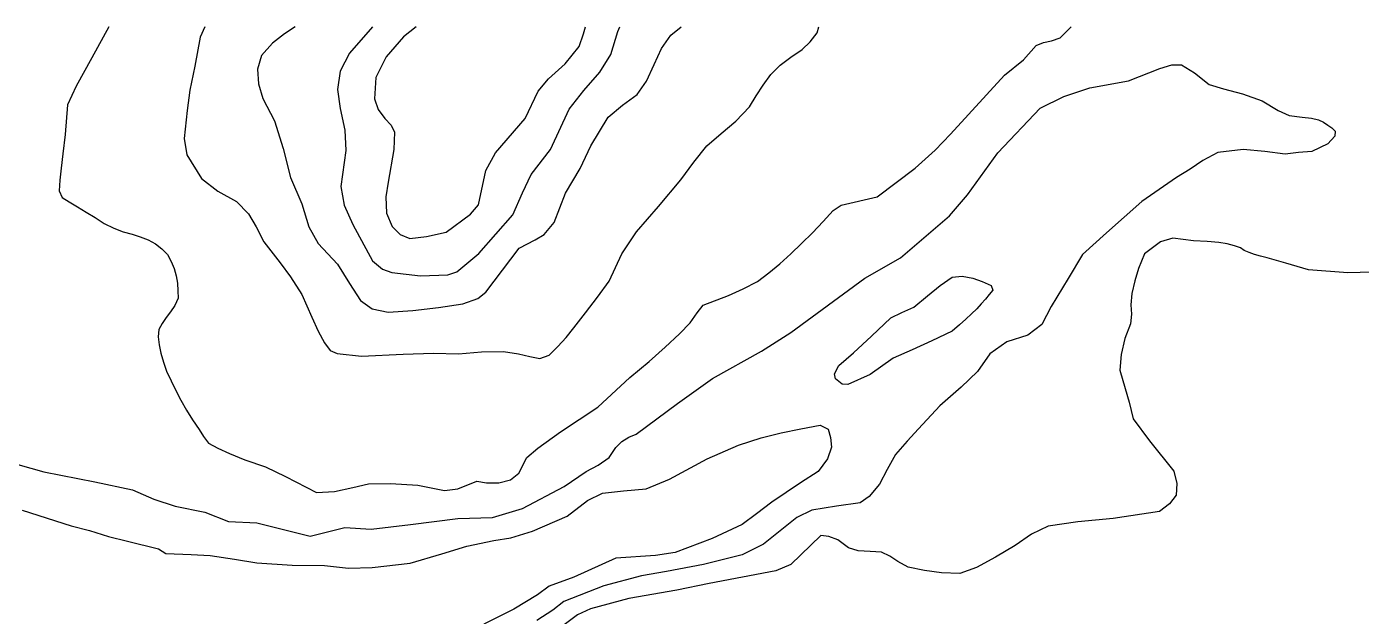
# Model space of a CAD drawing. Extents: x -717077 to -715000, y -984628 to -984000.
# Drawn here: x -716021.1 to -715613.9, y -984179.9 to -984000 of the extents above; entities that cross this region are included whole.
import ezdxf

# ---------------------------------------------------------------- set-up
doc = ezdxf.new("R2010")
doc.units = 0
doc.layers.add('contour_lines', color=1, linetype='CONTINUOUS')

msp = doc.modelspace()

# ---------------------------------------------------------------- linework, layer by layer
at = {"layer": 'contour_lines', "color": 1}
for p, q in [((-715996.019, -984000, 276), (-716001.24, -984009.545, 276)), ((-715966.758, -984000, 277), (-715968.154, -984003.23, 277)), ((-715939.2, -984000, 278), (-715942.452, -984002.186, 278)), ((-715915.581, -984000, 279), (-715922.583, -984008.106, 279)), ((-715902.278, -984000, 280), (-715906.117, -984003.057, 280)), ((-715851.219, -984002.188, 280), (-715850.581, -984000, 280)), ((-715840.727, -984001.481, 279), (-715840.173, -984000, 279)), ((-715824.552, -984002.605, 278), (-715821.379, -984000, 278)), ((-715779.953, -984001.881, 277), (-715779.418, -984000, 277)), ((-715705.803, -984003.412, 276), (-715702.37, -984000, 276)), ((-715968.154, -984003.23, 277), (-715969.815, -984012.031, 277)), ((-715942.452, -984002.186, 278), (-715946.115, -984005.073, 278)), ((-715906.117, -984003.057, 280), (-715911.443, -984009.188, 280)), ((-715852.561, -984006.007, 280), (-715851.219, -984002.188, 280)), ((-715842.849, -984008.47, 279), (-715840.727, -984001.481, 279)), ((-715827.379, -984006.655, 278), (-715824.552, -984002.605, 278)), ((-715784.532, -984006.964, 277), (-715782.008, -984004.571, 277)), ((-715782.008, -984004.571, 277), (-715779.953, -984001.881, 277)), ((-715710.843, -984004.86, 276), (-715708.381, -984004.362, 276)), ((-715708.381, -984004.362, 276), (-715705.803, -984003.412, 276)), ((-715949.423, -984008.787, 278), (-715950.712, -984012.965, 278)), ((-715946.115, -984005.073, 278), (-715949.423, -984008.787, 278)), ((-715922.583, -984008.106, 279), (-715925.474, -984013.582, 279)), ((-715856.768, -984011.31, 280), (-715852.561, -984006.007, 280)), ((-715846.228, -984013.884, 279), (-715842.849, -984008.47, 279)), ((-715829.7, -984011.497, 278), (-715827.379, -984006.655, 278)), ((-715787.926, -984009.307, 277), (-715784.532, -984006.964, 277)), ((-715717.009, -984010.077, 276), (-715713.135, -984005.724, 276)), ((-715713.135, -984005.724, 276), (-715710.843, -984004.86, 276)), ((-716001.24, -984009.545, 276), (-716006.058, -984018.117, 276)), ((-715969.815, -984012.031, 277), (-715971.341, -984019.361, 277)), ((-715911.443, -984009.188, 280), (-715914.618, -984015.519, 280)), ((-715861.867, -984015.947, 280), (-715856.768, -984011.31, 280)), ((-715831.952, -984016.637, 278), (-715829.7, -984011.497, 278)), ((-715794.077, -984014.554, 277), (-715791.241, -984011.724, 277)), ((-715791.241, -984011.724, 277), (-715787.926, -984009.307, 277)), ((-715722.762, -984014.789, 276), (-715717.009, -984010.077, 276)), ((-715684.917, -984016.467, 275), (-715675.319, -984012.79, 275)), ((-715675.319, -984012.79, 275), (-715671.707, -984011.662, 275)), ((-715671.707, -984011.662, 275), (-715668.723, -984011.621, 275)), ((-715668.723, -984011.621, 275), (-715664.769, -984014.044, 275)), ((-715950.712, -984012.965, 278), (-715950.362, -984017.408, 278)), ((-715925.474, -984013.582, 279), (-715926.249, -984019.18, 279)), ((-715914.618, -984015.519, 280), (-715915.013, -984022, 280)), ((-715865.061, -984019.656, 280), (-715861.867, -984015.947, 280)), ((-715851.124, -984019.48, 279), (-715846.228, -984013.884, 279)), ((-715834.887, -984020.664, 278), (-715831.952, -984016.637, 278)), ((-715796.351, -984017.793, 277), (-715794.077, -984014.554, 277)), ((-715739.19, -984032.778, 276), (-715722.762, -984014.789, 276)), ((-715696.75, -984018.628, 275), (-715684.917, -984016.467, 275)), ((-715664.769, -984014.044, 275), (-715660.34, -984017.589, 275)), ((-716006.058, -984018.117, 276), (-716008.636, -984023.874, 276)), ((-715971.341, -984019.361, 277), (-715972.174, -984025.543, 277)), ((-715950.362, -984017.408, 278), (-715949.076, -984021.861, 278)), ((-715926.249, -984019.18, 279), (-715925.492, -984024.948, 279)), ((-715869.036, -984028.004, 280), (-715865.061, -984019.656, 280)), ((-715855.612, -984025.208, 279), (-715851.124, -984019.48, 279)), ((-715839.319, -984023.921, 278), (-715834.887, -984020.664, 278)), ((-715798.534, -984021.093, 277), (-715796.351, -984017.793, 277)), ((-715704.698, -984021.299, 275), (-715696.75, -984018.628, 275)), ((-715660.34, -984017.589, 275), (-715655.952, -984018.987, 275)), ((-715655.952, -984018.987, 275), (-715650.189, -984020.434, 275)), ((-715650.189, -984020.434, 275), (-715644.175, -984022.596, 275)), ((-716008.636, -984023.874, 276), (-716009.387, -984032.88, 276)), ((-715949.076, -984021.861, 278), (-715945.489, -984028.683, 278)), ((-715925.492, -984024.948, 279), (-715924.033, -984031.58, 279)), ((-715915.013, -984022, 280), (-715913.83, -984025.276, 280)), ((-715843.646, -984027.64, 278), (-715839.319, -984023.921, 278)), ((-715804.685, -984028.838, 277), (-715800.566, -984024.493, 277)), ((-715800.566, -984024.493, 277), (-715798.534, -984021.093, 277)), ((-715724.796, -984038.442, 275), (-715711.884, -984024.848, 275)), ((-715711.884, -984024.848, 275), (-715704.698, -984021.299, 275)), ((-715644.175, -984022.596, 275), (-715639.224, -984025.519, 275)), ((-715972.174, -984025.543, 277), (-715973.074, -984034.111, 277)), ((-715945.489, -984028.683, 278), (-715942.876, -984037.184, 278)), ((-715913.83, -984025.276, 280), (-715911.843, -984028.054, 280)), ((-715911.843, -984028.054, 280), (-715909.876, -984030.083, 280)), ((-715878.096, -984038.462, 280), (-715869.036, -984028.004, 280)), ((-715861.325, -984037.438, 279), (-715855.612, -984025.208, 279)), ((-715849.017, -984036.331, 278), (-715843.646, -984027.64, 278)), ((-715809.207, -984032.543, 277), (-715804.685, -984028.838, 277)), ((-715639.224, -984025.519, 275), (-715635.875, -984027.065, 275)), ((-715635.875, -984027.065, 275), (-715631.948, -984027.616, 275)), ((-715631.948, -984027.616, 275), (-715629.043, -984027.897, 275)), ((-715629.043, -984027.897, 275), (-715626.966, -984028.408, 275)), ((-715626.966, -984028.408, 275), (-715625.413, -984029.149, 275)), ((-715625.413, -984029.149, 275), (-715624.083, -984029.995, 275)), ((-716009.387, -984032.88, 276), (-716010.05, -984038.778, 276)), ((-715924.033, -984031.58, 279), (-715923.73, -984037.78, 279)), ((-715909.876, -984030.083, 280), (-715908.854, -984032.179, 280)), ((-715908.854, -984032.179, 280), (-715909.107, -984037.458, 280)), ((-715813.622, -984036.384, 277), (-715809.207, -984032.543, 277)), ((-715743.899, -984037.701, 276), (-715739.19, -984032.778, 276)), ((-715624.083, -984029.995, 275), (-715622.881, -984030.902, 275)), ((-715622.881, -984030.902, 275), (-715621.843, -984031.886, 275)), ((-715621.843, -984031.886, 275), (-715621.974, -984033.404, 275)), ((-715973.074, -984034.111, 277), (-715972.29, -984039.053, 277)), ((-715942.876, -984037.184, 278), (-715940.616, -984045.959, 278)), ((-715852.204, -984043.235, 278), (-715849.017, -984036.331, 278)), ((-715817.577, -984041.365, 277), (-715813.622, -984036.384, 277)), ((-715624.146, -984035.691, 275), (-715629, -984038.034, 275)), ((-715621.974, -984033.404, 275), (-715624.146, -984035.691, 275)), ((-716010.05, -984038.778, 276), (-716010.575, -984043.209, 276)), ((-715972.29, -984039.053, 277), (-715967.777, -984046.326, 277)), ((-715923.73, -984037.78, 279), (-715925.246, -984048.76, 279)), ((-715909.107, -984037.458, 280), (-715910.832, -984047.391, 280)), ((-715880.98, -984043.892, 280), (-715878.096, -984038.462, 280)), ((-715867.167, -984045.076, 279), (-715861.325, -984037.438, 279)), ((-715821.514, -984046.67, 277), (-715817.577, -984041.365, 277)), ((-715750.053, -984043.175, 276), (-715743.899, -984037.701, 276)), ((-715734.029, -984051.282, 275), (-715724.796, -984038.442, 275)), ((-715662.282, -984040.835, 275), (-715666.133, -984043.462, 275)), ((-715657.709, -984038.336, 275), (-715662.282, -984040.835, 275)), ((-715649.902, -984037.424, 275), (-715657.709, -984038.336, 275)), ((-715643.374, -984038.126, 275), (-715649.902, -984037.424, 275)), ((-715637.153, -984038.885, 275), (-715643.374, -984038.126, 275)), ((-715633.023, -984038.402, 275), (-715637.153, -984038.885, 275)), ((-715629, -984038.034, 275), (-715633.023, -984038.402, 275)), ((-716010.575, -984043.209, 276), (-716010.964, -984046.83, 276)), ((-715883.236, -984054.306, 280), (-715880.98, -984043.892, 280)), ((-715869.858, -984050.698, 279), (-715867.167, -984045.076, 279)), ((-715856.711, -984050.743, 278), (-715852.204, -984043.235, 278)), ((-715761.66, -984051.885, 276), (-715750.053, -984043.175, 276)), ((-715666.133, -984043.462, 275), (-715670.237, -984045.99, 275)), ((-716010.964, -984046.83, 276), (-716011.23, -984050.062, 276)), ((-715967.777, -984046.326, 277), (-715962.802, -984050.217, 277)), ((-715940.616, -984045.959, 278), (-715937.154, -984053.997, 278)), ((-715925.246, -984048.76, 279), (-715924.278, -984054.413, 279)), ((-715910.832, -984047.391, 280), (-715911.513, -984051.89, 280)), ((-715828.379, -984054.854, 277), (-715821.514, -984046.67, 277)), ((-715670.237, -984045.99, 275), (-715680.852, -984053.38, 275)), ((-716011.23, -984050.062, 276), (-716010.286, -984052.09, 276)), ((-716010.286, -984052.09, 276), (-716008.107, -984053.46, 276)), ((-716008.107, -984053.46, 276), (-716005.573, -984054.947, 276)), ((-715962.802, -984050.217, 277), (-715957.13, -984053.343, 277)), ((-715957.13, -984053.343, 277), (-715953.459, -984057.139, 277)), ((-715911.513, -984051.89, 280), (-715911.297, -984056.873, 280)), ((-715872.78, -984057.405, 279), (-715869.858, -984050.698, 279)), ((-715860.203, -984059.744, 278), (-715856.711, -984050.743, 278)), ((-715772.595, -984054.474, 276), (-715761.66, -984051.885, 276)), ((-715739.5, -984057.687, 275), (-715734.029, -984051.282, 275)), ((-715680.852, -984053.38, 275), (-715691.628, -984062.873, 275)), ((-716005.573, -984054.947, 276), (-716002.954, -984056.537, 276)), ((-716002.954, -984056.537, 276), (-716000.254, -984058.235, 276)), ((-715953.459, -984057.139, 277), (-715951.078, -984061.052, 277)), ((-715937.154, -984053.997, 278), (-715935.053, -984061.048, 278)), ((-715924.278, -984054.413, 279), (-715921.563, -984060.306, 279)), ((-715911.297, -984056.873, 280), (-715909.556, -984060.996, 280)), ((-715893.098, -984062.646, 280), (-715885.66, -984057.184, 280)), ((-715885.66, -984057.184, 280), (-715883.236, -984054.306, 280)), ((-715883.109, -984069.198, 279), (-715872.78, -984057.405, 279)), ((-715835.028, -984062.566, 277), (-715828.379, -984054.854, 277)), ((-715778.094, -984059.471, 276), (-715775.016, -984056.105, 276)), ((-715775.016, -984056.105, 276), (-715772.595, -984054.474, 276)), ((-715754.534, -984070.512, 275), (-715739.5, -984057.687, 275)), ((-716000.254, -984058.235, 276), (-715997.476, -984060.044, 276)), ((-715997.476, -984060.044, 276), (-715994.544, -984061.437, 276)), ((-715994.544, -984061.437, 276), (-715991.672, -984062.582, 276)), ((-715951.078, -984061.052, 277), (-715948.794, -984065.59, 277)), ((-715935.053, -984061.048, 278), (-715932.153, -984066.142, 278)), ((-715921.563, -984060.306, 279), (-715915.63, -984071.389, 279)), ((-715909.556, -984060.996, 280), (-715907.133, -984063.365, 280)), ((-715863.209, -984063.436, 278), (-715860.203, -984059.744, 278)), ((-715781.351, -984062.89, 276), (-715778.094, -984059.471, 276)), ((-715991.672, -984062.582, 276), (-715988.905, -984063.318, 276)), ((-715988.905, -984063.318, 276), (-715986.464, -984064.093, 276)), ((-715986.464, -984064.093, 276), (-715984.09, -984065.025, 276)), ((-715984.09, -984065.025, 276), (-715981.835, -984066.198, 276)), ((-715948.794, -984065.59, 277), (-715943.802, -984072.082, 277)), ((-715907.133, -984063.365, 280), (-715904.174, -984064.581, 280)), ((-715904.174, -984064.581, 280), (-715899.156, -984063.975, 280)), ((-715899.156, -984063.975, 280), (-715893.098, -984062.646, 280)), ((-715870.812, -984067.616, 278), (-715865.984, -984065.005, 278)), ((-715865.984, -984065.005, 278), (-715863.209, -984063.436, 278)), ((-715839.504, -984069.328, 277), (-715835.028, -984062.566, 277)), ((-715784.652, -984066.184, 276), (-715781.351, -984062.89, 276)), ((-715691.628, -984062.873, 275), (-715698.972, -984069.521, 275)), ((-715675.138, -984065.662, 276), (-715680.004, -984069.245, 276)), ((-715671.347, -984064.485, 276), (-715675.138, -984065.662, 276)), ((-715665.086, -984065.368, 276), (-715671.347, -984064.485, 276)), ((-715660.917, -984065.522, 276), (-715665.086, -984065.368, 276)), ((-715657.346, -984065.804, 276), (-715660.917, -984065.522, 276)), ((-715654.829, -984066.295, 276), (-715657.346, -984065.804, 276)), ((-715981.835, -984066.198, 276), (-715979.842, -984067.739, 276)), ((-715979.842, -984067.739, 276), (-715978.118, -984069.531, 276)), ((-715978.118, -984069.531, 276), (-715976.995, -984071.631, 276)), ((-715932.153, -984066.142, 278), (-715926.239, -984072.469, 278)), ((-715889.912, -984074.808, 279), (-715883.109, -984069.198, 279)), ((-715881.042, -984081.033, 278), (-715870.812, -984067.616, 278)), ((-715843.407, -984077.657, 277), (-715839.504, -984069.328, 277)), ((-715791.328, -984072.342, 276), (-715787.982, -984069.333, 276)), ((-715787.982, -984069.333, 276), (-715784.652, -984066.184, 276)), ((-715698.972, -984069.521, 275), (-715703.339, -984076.861, 275)), ((-715680.004, -984069.245, 276), (-715681.868, -984073.73, 276)), ((-715652.593, -984066.84, 276), (-715654.829, -984066.295, 276)), ((-715650.783, -984067.468, 276), (-715652.593, -984066.84, 276)), ((-715649.65, -984068.228, 276), (-715650.783, -984067.468, 276)), ((-715648.112, -984068.861, 276), (-715649.65, -984068.228, 276)), ((-715646.436, -984069.459, 276), (-715648.112, -984068.861, 276)), ((-715644.62, -984070.021, 276), (-715646.436, -984069.459, 276)), ((-715976.995, -984071.631, 276), (-715976.123, -984073.801, 276)), ((-715976.123, -984073.801, 276), (-715975.547, -984076.029, 276)), ((-715943.802, -984072.082, 277), (-715940.582, -984076.27, 277)), ((-715926.239, -984072.469, 278), (-715922.654, -984078.317, 278)), ((-715915.63, -984071.389, 279), (-715912.506, -984073.927, 279)), ((-715912.506, -984073.927, 279), (-715909.652, -984074.944, 279)), ((-715794.696, -984075.132, 276), (-715791.328, -984072.342, 276)), ((-715765.346, -984076.751, 275), (-715754.534, -984070.512, 275)), ((-715681.868, -984073.73, 276), (-715682.949, -984077.544, 276)), ((-715642.661, -984070.549, 276), (-715644.62, -984070.021, 276)), ((-715636.954, -984072.133, 276), (-715642.661, -984070.549, 276)), ((-715630.039, -984074.196, 276), (-715636.954, -984072.133, 276)), ((-715975.547, -984076.029, 276), (-715975.125, -984078.28, 276)), ((-715940.582, -984076.27, 277), (-715937.124, -984081.681, 277)), ((-715909.652, -984074.944, 279), (-715900.947, -984076.009, 279)), ((-715900.947, -984076.009, 279), (-715892.617, -984075.729, 279)), ((-715892.617, -984075.729, 279), (-715889.912, -984074.808, 279)), ((-715846.911, -984082.552, 277), (-715843.407, -984077.657, 277)), ((-715802.461, -984079.952, 276), (-715798.081, -984077.785, 276)), ((-715798.081, -984077.785, 276), (-715794.696, -984075.132, 276)), ((-715787.949, -984093.34, 275), (-715765.346, -984076.751, 275)), ((-715742.367, -984079.005, 274), (-715738.752, -984076.399, 274)), ((-715738.752, -984076.399, 274), (-715735.641, -984076.141, 274)), ((-715735.641, -984076.141, 274), (-715732.452, -984076.75, 274)), ((-715732.452, -984076.75, 274), (-715729.535, -984077.755, 274)), ((-715729.535, -984077.755, 274), (-715726.818, -984078.917, 274)), ((-715703.339, -984076.861, 275), (-715708.501, -984085.368, 275)), ((-715682.949, -984077.544, 276), (-715683.912, -984081.377, 276)), ((-715617.975, -984075.083, 276), (-715630.039, -984074.196, 276)), ((-715610.517, -984074.892, 276), (-715617.975, -984075.083, 276)), ((-715975.125, -984078.28, 276), (-715974.964, -984080.559, 276)), ((-715974.964, -984080.559, 276), (-715974.925, -984082.847, 276)), ((-715937.124, -984081.681, 277), (-715934.109, -984088.636, 277)), ((-715922.654, -984078.317, 278), (-715919.212, -984083.503, 278)), ((-715883.487, -984082.897, 278), (-715881.042, -984081.033, 278)), ((-715814.67, -984084.981, 276), (-715806.987, -984081.999, 276)), ((-715806.987, -984081.999, 276), (-715802.461, -984079.952, 276)), ((-715746.233, -984082.145, 274), (-715742.367, -984079.005, 274)), ((-715727.434, -984081.747, 274), (-715728.594, -984083.141, 274)), ((-715726.355, -984080.374, 274), (-715727.434, -984081.747, 274)), ((-715726.818, -984078.917, 274), (-715726.355, -984080.374, 274)), ((-715683.912, -984081.377, 276), (-715684.25, -984084.812, 276)), ((-715975.898, -984085.012, 276), (-715977.267, -984087.039, 276)), ((-715974.925, -984082.847, 276), (-715975.898, -984085.012, 276)), ((-715919.212, -984083.503, 278), (-715915.681, -984086.06, 278)), ((-715915.681, -984086.06, 278), (-715910.775, -984087.053, 278)), ((-715903.331, -984086.594, 278), (-715895.459, -984085.622, 278)), ((-715895.459, -984085.622, 278), (-715888, -984084.54, 278)), ((-715888, -984084.54, 278), (-715883.487, -984082.897, 278)), ((-715850.575, -984087.245, 277), (-715846.911, -984082.552, 277)), ((-715816.58, -984087.296, 276), (-715814.67, -984084.981, 276)), ((-715754.039, -984087.158, 274), (-715750.421, -984085.616, 274)), ((-715750.421, -984085.616, 274), (-715746.233, -984082.145, 274)), ((-715731.249, -984086.048, 274), (-715732.797, -984087.596, 274)), ((-715729.857, -984084.569, 274), (-715731.249, -984086.048, 274)), ((-715728.594, -984083.141, 274), (-715729.857, -984084.569, 274)), ((-715708.501, -984085.368, 275), (-715711.353, -984090.826, 275)), ((-715684.25, -984084.812, 276), (-715684.04, -984087.683, 276)), ((-715978.58, -984088.768, 276), (-715979.73, -984090.571, 276)), ((-715977.267, -984087.039, 276), (-715978.58, -984088.768, 276)), ((-715934.109, -984088.636, 277), (-715932.169, -984092.863, 277)), ((-715910.775, -984087.053, 278), (-715903.331, -984086.594, 278)), ((-715854.123, -984091.833, 277), (-715850.575, -984087.245, 277)), ((-715818.62, -984090.338, 276), (-715816.58, -984087.296, 276)), ((-715763.3, -984094.384, 274), (-715757.491, -984088.815, 274)), ((-715757.491, -984088.815, 274), (-715754.039, -984087.158, 274)), ((-715734.535, -984089.234, 274), (-715736.495, -984090.987, 274)), ((-715732.797, -984087.596, 274), (-715734.535, -984089.234, 274)), ((-715684.04, -984087.683, 276), (-715684.308, -984090.665, 276)), ((-715980.779, -984092.421, 276), (-715981.034, -984094.632, 276)), ((-715979.73, -984090.571, 276), (-715980.779, -984092.421, 276)), ((-715932.169, -984092.863, 277), (-715930.208, -984096.431, 277)), ((-715856.541, -984094.771, 277), (-715854.123, -984091.833, 277)), ((-715826.308, -984097.791, 276), (-715821.874, -984093.736, 276)), ((-715821.874, -984093.736, 276), (-715818.62, -984090.338, 276)), ((-715796.862, -984099.024, 275), (-715787.949, -984093.34, 275)), ((-715738.717, -984092.883, 274), (-715744.969, -984095.841, 274)), ((-715736.495, -984090.987, 274), (-715738.717, -984092.883, 274)), ((-715715.683, -984094.076, 275), (-715722.034, -984096.101, 275)), ((-715711.353, -984090.826, 275), (-715715.683, -984094.076, 275)), ((-715684.308, -984090.665, 276), (-715686.036, -984095.166, 276)), ((-715981.034, -984094.632, 276), (-715980.713, -984097.099, 276)), ((-715980.713, -984097.099, 276), (-715980.215, -984099.644, 276)), ((-715930.208, -984096.431, 277), (-715928.472, -984098.789, 277)), ((-715861.655, -984100.167, 277), (-715859.037, -984097.583, 277)), ((-715859.037, -984097.583, 277), (-715856.541, -984094.771, 277)), ((-715831.202, -984102.104, 276), (-715826.308, -984097.791, 276)), ((-715768.834, -984099.492, 274), (-715763.3, -984094.384, 274)), ((-715744.969, -984095.841, 274), (-715750.95, -984098.558, 274)), ((-715722.034, -984096.101, 275), (-715727.249, -984099.826, 275)), ((-715686.036, -984095.166, 276), (-715687.134, -984100.026, 276)), ((-715980.215, -984099.644, 276), (-715979.413, -984102.324, 276)), ((-715979.413, -984102.324, 276), (-715978.411, -984105.096, 276)), ((-715928.472, -984098.789, 277), (-715926.334, -984099.694, 277)), ((-715926.334, -984099.694, 277), (-715918.915, -984100.544, 277)), ((-715918.915, -984100.544, 277), (-715906.25, -984099.955, 277)), ((-715906.25, -984099.955, 277), (-715896.944, -984099.583, 277)), ((-715896.944, -984099.583, 277), (-715889.316, -984099.803, 277)), ((-715889.316, -984099.803, 277), (-715882.314, -984099.223, 277)), ((-715882.314, -984099.223, 277), (-715875.656, -984099.075, 277)), ((-715875.656, -984099.075, 277), (-715871.078, -984099.763, 277)), ((-715871.078, -984099.763, 277), (-715867.638, -984100.643, 277)), ((-715867.638, -984100.643, 277), (-715864.517, -984101.207, 277)), ((-715864.517, -984101.207, 277), (-715861.655, -984100.167, 277)), ((-715837.104, -984106.982, 276), (-715831.202, -984102.104, 276)), ((-715811.844, -984107.368, 275), (-715796.862, -984099.024, 275)), ((-715773.283, -984103.35, 274), (-715768.834, -984099.492, 274)), ((-715756.763, -984101.13, 274), (-715763.77, -984106.126, 274)), ((-715750.95, -984098.558, 274), (-715756.763, -984101.13, 274)), ((-715727.249, -984099.826, 275), (-715731.014, -984105.201, 275)), ((-715687.134, -984100.026, 276), (-715687.612, -984104.791, 276)), ((-715978.411, -984105.096, 276), (-715977.078, -984108.011, 276)), ((-715774.655, -984105.903, 274), (-715773.283, -984103.35, 274)), ((-715774.297, -984107.381, 274), (-715774.655, -984105.903, 274)), ((-715763.77, -984106.126, 274), (-715770.554, -984109.125, 274)), ((-715731.014, -984105.201, 275), (-715736.001, -984109.997, 275)), ((-715687.612, -984104.791, 276), (-715685.911, -984110.381, 276)), ((-715977.078, -984108.011, 276), (-715975.622, -984110.966, 276)), ((-715846.808, -984116.083, 276), (-715837.104, -984106.982, 276)), ((-715822.539, -984114.952, 275), (-715811.844, -984107.368, 275)), ((-715772.288, -984109.023, 274), (-715774.297, -984107.381, 274)), ((-715770.554, -984109.125, 274), (-715772.288, -984109.023, 274)), ((-715736.001, -984109.997, 275), (-715742.491, -984115.63, 275)), ((-715685.911, -984110.381, 276), (-715684.724, -984114.546, 276)), ((-715975.622, -984110.966, 276), (-715974.041, -984113.955, 276)), ((-715974.041, -984113.955, 276), (-715972.346, -984116.964, 276)), ((-715684.724, -984114.546, 276), (-715683.484, -984119.656, 276)), ((-715972.346, -984116.964, 276), (-715970.475, -984119.961, 276)), ((-715858.22, -984123.571, 276), (-715846.808, -984116.083, 276)), ((-715835.159, -984124.282, 275), (-715822.539, -984114.952, 275)), ((-715742.491, -984115.63, 275), (-715748.985, -984122.701, 275)), ((-715970.475, -984119.961, 276), (-715968.495, -984122.922, 276)), ((-715790.891, -984123.954, 274), (-715784.905, -984122.694, 274)), ((-715784.905, -984122.694, 274), (-715779.012, -984121.562, 274)), ((-715779.012, -984121.562, 274), (-715776.515, -984122.787, 274)), ((-715776.515, -984122.787, 274), (-715775.845, -984125.366, 274)), ((-715748.985, -984122.701, 275), (-715752.484, -984126.475, 275)), ((-715683.484, -984119.656, 276), (-715678.545, -984126.381, 276)), ((-715968.495, -984122.922, 276), (-715967.123, -984125.014, 276)), ((-715967.123, -984125.014, 276), (-715965.587, -984127.098, 276)), ((-715865.117, -984128.581, 276), (-715858.22, -984123.571, 276)), ((-715841.4, -984128.375, 275), (-715839.544, -984126.567, 275)), ((-715839.544, -984126.567, 275), (-715837.359, -984125.213, 275)), ((-715837.359, -984125.213, 275), (-715835.159, -984124.282, 275)), ((-715803.891, -984127.636, 274), (-715797.009, -984125.43, 274)), ((-715797.009, -984125.43, 274), (-715790.891, -984123.954, 274)), ((-715775.845, -984125.366, 274), (-715775.567, -984128.246, 274)), ((-715752.484, -984126.475, 275), (-715756.043, -984130.485, 275)), ((-715678.545, -984126.381, 276), (-715671.041, -984135.585, 276)), ((-715965.587, -984127.098, 276), (-715962.795, -984128.616, 276)), ((-715962.795, -984128.616, 276), (-715959.27, -984130.243, 276)), ((-715959.27, -984130.243, 276), (-715954.574, -984132.101, 276)), ((-715868.469, -984131.475, 276), (-715865.117, -984128.581, 276)), ((-715843.403, -984131.392, 275), (-715841.4, -984128.375, 275)), ((-715813.492, -984131.86, 274), (-715803.891, -984127.636, 274)), ((-715775.567, -984128.246, 274), (-715776.784, -984131.823, 274)), ((-715756.043, -984130.485, 275), (-715758.557, -984135.061, 275)), ((-716027.814, -984132.399, 275), (-716015.898, -984135.79, 275)), ((-715954.574, -984132.101, 276), (-715948.209, -984134.324, 276)), ((-715948.209, -984134.324, 276), (-715942.13, -984137.218, 276)), ((-715870.981, -984136.221, 276), (-715868.469, -984131.475, 276)), ((-715850.428, -984135.666, 275), (-715846.702, -984133.723, 275)), ((-715846.702, -984133.723, 275), (-715843.403, -984131.392, 275)), ((-715824.967, -984138.026, 274), (-715813.492, -984131.86, 274)), ((-715776.784, -984131.823, 274), (-715779.563, -984135.71, 274)), ((-715758.557, -984135.061, 275), (-715760.893, -984139.567, 275)), ((-716015.898, -984135.79, 275), (-716000.34, -984138.879, 275)), ((-716000.34, -984138.879, 275), (-715988.81, -984141.273, 275)), ((-715942.13, -984137.218, 276), (-715932.638, -984142.109, 276)), ((-715889.51, -984141.027, 276), (-715883.734, -984138.659, 276)), ((-715883.734, -984138.659, 276), (-715880.771, -984139.195, 276)), ((-715880.771, -984139.195, 276), (-715877.024, -984139.129, 276)), ((-715877.024, -984139.129, 276), (-715873.525, -984138.274, 276)), ((-715873.525, -984138.274, 276), (-715870.981, -984136.221, 276)), ((-715857.12, -984140.314, 275), (-715850.428, -984135.666, 275)), ((-715832.109, -984140.978, 274), (-715824.967, -984138.026, 274)), ((-715785.025, -984139.114, 274), (-715793.768, -984145.049, 274)), ((-715779.563, -984135.71, 274), (-715785.025, -984139.114, 274)), ((-715671.041, -984135.585, 276), (-715670.212, -984139.356, 276)), ((-715988.81, -984141.273, 275), (-715982.311, -984144.143, 275)), ((-715932.638, -984142.109, 276), (-715927.226, -984141.822, 276)), ((-715927.226, -984141.822, 276), (-715921.589, -984140.583, 276)), ((-715921.589, -984140.583, 276), (-715916.793, -984139.417, 276)), ((-715916.793, -984139.417, 276), (-715910.127, -984139.322, 276)), ((-715910.127, -984139.322, 276), (-715901.765, -984139.821, 276)), ((-715901.765, -984139.821, 276), (-715893.6, -984141.457, 276)), ((-715893.6, -984141.457, 276), (-715889.51, -984141.027, 276)), ((-715869.852, -984146.996, 275), (-715857.12, -984140.314, 275)), ((-715849.986, -984144.528, 274), (-715845.384, -984142.359, 274)), ((-715845.384, -984142.359, 274), (-715839.008, -984141.616, 274)), ((-715839.008, -984141.616, 274), (-715832.109, -984140.978, 274)), ((-715760.893, -984139.567, 275), (-715764.047, -984143.338, 275)), ((-715670.37, -984142.914, 276), (-715672.463, -984145.593, 276)), ((-715670.212, -984139.356, 276), (-715670.37, -984142.914, 276)), ((-715982.311, -984144.143, 275), (-715975.835, -984146.281, 275)), ((-715975.835, -984146.281, 275), (-715966.722, -984148.139, 275)), ((-715878.955, -984149.757, 275), (-715869.852, -984146.996, 275)), ((-715856.193, -984149.354, 274), (-715849.986, -984144.528, 274)), ((-715793.768, -984145.049, 274), (-715798.473, -984148.652, 274)), ((-715774, -984146.278, 275), (-715781.574, -984147.46, 275)), ((-715766.77, -984145.225, 275), (-715774, -984146.278, 275)), ((-715764.047, -984143.338, 275), (-715766.77, -984145.225, 275)), ((-715672.463, -984145.593, 276), (-715675.477, -984147.928, 276)), ((-716022.507, -984147.491, 274), (-716007.491, -984152.327, 274)), ((-715966.722, -984148.139, 275), (-715959.535, -984150.943, 275)), ((-715959.535, -984150.943, 275), (-715950.908, -984151.335, 275)), ((-715950.908, -984151.335, 275), (-715934.6, -984155.418, 275)), ((-715903.994, -984151.888, 275), (-715889.545, -984149.993, 275)), ((-715889.545, -984149.993, 275), (-715878.955, -984149.757, 275)), ((-715866.79, -984153.95, 274), (-715856.193, -984149.354, 274)), ((-715798.473, -984148.652, 274), (-715802.767, -984151.851, 274)), ((-715786.173, -984149.758, 275), (-715796.252, -984157.869, 275)), ((-715781.574, -984147.46, 275), (-715786.173, -984149.758, 275)), ((-715700.42, -984151.031, 276), (-715709.478, -984152.336, 276)), ((-715689.552, -984150.072, 276), (-715700.42, -984151.031, 276)), ((-715675.477, -984147.928, 276), (-715689.552, -984150.072, 276)), ((-716007.491, -984152.327, 274), (-716001.916, -984153.653, 274)), ((-716001.916, -984153.653, 274), (-715996.15, -984155.528, 274)), ((-715934.6, -984155.418, 275), (-715924.082, -984152.814, 275)), ((-715924.082, -984152.814, 275), (-715915.956, -984153.255, 275)), ((-715915.956, -984153.255, 275), (-715903.994, -984151.888, 275)), ((-715873.397, -984155.964, 274), (-715866.79, -984153.95, 274)), ((-715802.767, -984151.851, 274), (-715811.989, -984156.126, 274)), ((-715778.776, -984155.251, 276), (-715787.939, -984164.038, 276)), ((-715776.399, -984155.576, 276), (-715778.776, -984155.251, 276)), ((-715714.561, -984154.828, 276), (-715719.509, -984158.327, 276)), ((-715709.478, -984152.336, 276), (-715714.561, -984154.828, 276)), ((-715996.15, -984155.528, 274), (-715990.385, -984156.918, 274)), ((-715990.385, -984156.918, 274), (-715980.922, -984159.245, 274)), ((-715980.922, -984159.245, 274), (-715978.657, -984160.702, 274)), ((-715894.471, -984160.841, 274), (-715886.825, -984158.486, 274)), ((-715886.825, -984158.486, 274), (-715878.574, -984156.716, 274)), ((-715878.574, -984156.716, 274), (-715873.397, -984155.964, 274)), ((-715811.989, -984156.126, 274), (-715823.23, -984160.368, 274)), ((-715796.252, -984157.869, 275), (-715802.828, -984161.173, 275)), ((-715773.631, -984156.569, 276), (-715776.399, -984155.576, 276)), ((-715770.346, -984158.962, 276), (-715773.631, -984156.569, 276)), ((-715767.412, -984159.908, 276), (-715770.346, -984158.962, 276)), ((-715719.509, -984158.327, 276), (-715725.485, -984161.869, 276)), ((-715978.657, -984160.702, 274), (-715970.898, -984160.998, 274)), ((-715970.898, -984160.998, 274), (-715965.177, -984161.322, 274)), ((-715965.177, -984161.322, 274), (-715957.67, -984162.43, 274)), ((-715957.67, -984162.43, 274), (-715950.881, -984163.526, 274)), ((-715950.881, -984163.526, 274), (-715940.059, -984164.316, 274)), ((-715904.07, -984163.635, 274), (-715894.471, -984160.841, 274)), ((-715841.316, -984162.182, 274), (-715854.167, -984167.941, 274)), ((-715829.284, -984161.301, 274), (-715841.316, -984162.182, 274)), ((-715823.23, -984160.368, 274), (-715829.284, -984161.301, 274)), ((-715802.828, -984161.173, 275), (-715814.56, -984164.108, 275)), ((-715763.734, -984160.086, 276), (-715767.412, -984159.908, 276)), ((-715760.32, -984160.324, 276), (-715763.734, -984160.086, 276)), ((-715757.777, -984161.546, 276), (-715760.32, -984160.324, 276)), ((-715755.292, -984163.171, 276), (-715757.777, -984161.546, 276)), ((-715752.143, -984164.903, 276), (-715755.292, -984163.171, 276)), ((-715725.485, -984161.869, 276), (-715731.27, -984164.992, 276)), ((-715940.059, -984164.316, 274), (-715930.23, -984164.425, 274)), ((-715930.23, -984164.425, 274), (-715922.893, -984165.169, 274)), ((-715922.893, -984165.169, 274), (-715915.685, -984164.993, 274)), ((-715915.685, -984164.993, 274), (-715904.07, -984163.635, 274)), ((-715833.471, -984167.554, 275), (-715845.059, -984170.572, 275)), ((-715825.875, -984166.178, 275), (-715833.471, -984167.554, 275)), ((-715814.56, -984164.108, 275), (-715825.875, -984166.178, 275)), ((-715792.577, -984166.027, 276), (-715812.908, -984169.877, 276)), ((-715787.939, -984164.038, 276), (-715792.577, -984166.027, 276)), ((-715747.201, -984165.898, 276), (-715752.143, -984164.903, 276)), ((-715742.018, -984166.646, 276), (-715747.201, -984165.898, 276)), ((-715736.363, -984166.853, 276), (-715742.018, -984166.646, 276)), ((-715731.27, -984164.992, 276), (-715736.363, -984166.853, 276)), ((-715861.66, -984170.664, 274), (-715865.278, -984173.322, 274)), ((-715854.167, -984167.941, 274), (-715861.66, -984170.664, 274)), ((-715845.059, -984170.572, 275), (-715857.204, -984175.406, 275)), ((-715812.908, -984169.877, 276), (-715822.742, -984171.891, 276)), ((-715865.278, -984173.322, 274), (-715872.484, -984177.67, 274)), ((-715857.204, -984175.406, 275), (-715860.614, -984177.97, 275)), ((-715837.358, -984174.405, 276), (-715849.118, -984177.55, 276)), ((-715822.742, -984171.891, 276), (-715837.358, -984174.405, 276)), ((-715872.484, -984177.67, 274), (-715881.584, -984182.241, 274)), ((-715860.614, -984177.97, 275), (-715865.455, -984181.172, 275)), ((-715853.048, -984179.428, 276), (-715859.588, -984184.316, 276)), ((-715849.118, -984177.55, 276), (-715853.048, -984179.428, 276))]:
    msp.add_line(p, q, dxfattribs=at)

doc.saveas('drawing.dxf')
